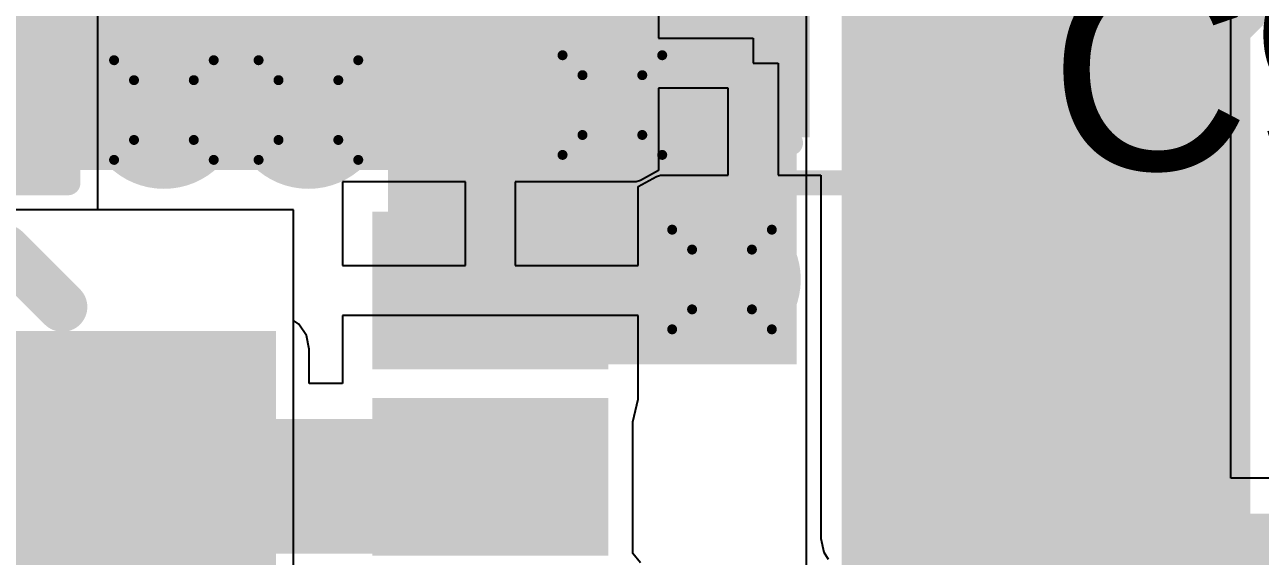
# Model space of a CAD drawing. Header units: inches. Extents: x -8 to 210, y -39 to 109.
# Drawn here: x 55.98 to 62.28, y 21.78 to 24.49 of the extents above; entities that cross this region are included whole.
import ezdxf

# ---------------------------------------------------------------- set-up
doc = ezdxf.new("R2010")
doc.units = ezdxf.units.IN
for name, color, linetype in [('Bottom Layer', 5, 'Continuous'), ('Bottom Solder', 6, 'Continuous'), ('Drill Drawing', 1, 'Continuous'), ('Top Layer', 1, 'Continuous'), ('Top Overlay', 2, 'Continuous'), ('Top Paste', 8, 'Continuous'), ('Top Solder', 216, 'Continuous'), ('Via Holes', 16, 'Continuous')]:
    doc.layers.add(name, color=color, linetype=linetype)
doc.styles.add('Arial', font='', dxfattribs={"height": 0.2})
doc.styles.get('Arial').set_extended_font_data('Arial')

# ---------------------------------------------------------------- blocks, each defined once
blk = doc.blocks.new('TSOT_23_6_22')
at = {"layer": 'Top Layer'}
for points in [[(-1.7, 1.25), (-0.7, 1.25), (-0.7, 0.65), (-1.7, 0.65)], [(0.7, 1.25), (1.7, 1.25), (1.7, 0.65), (0.7, 0.65)], [(-1.7, 0.3), (-0.7, 0.3), (-0.7, -0.3), (-1.7, -0.3)], [(0.7, 0.3), (1.7, 0.3), (1.7, -0.3), (0.7, -0.3)], [(-1.7, -0.65), (-0.7, -0.65), (-0.7, -1.25), (-1.7, -1.25)], [(0.7, -0.65), (1.7, -0.65), (1.7, -1.25), (0.7, -1.25)]]:
    blk.add_hatch(color=1, dxfattribs=at).paths.add_polyline_path(points)
at = {"layer": 'Top Paste'}
for points in [[(-1.7, 1.25), (-0.7, 1.25), (-0.7, 0.65), (-1.7, 0.65)], [(0.7, 1.25), (1.7, 1.25), (1.7, 0.65), (0.7, 0.65)], [(-1.7, 0.3), (-0.7, 0.3), (-0.7, -0.3), (-1.7, -0.3)], [(0.7, 0.3), (1.7, 0.3), (1.7, -0.3), (0.7, -0.3)], [(-1.7, -0.65), (-0.7, -0.65), (-0.7, -1.25), (-1.7, -1.25)], [(0.7, -0.65), (1.7, -0.65), (1.7, -1.25), (0.7, -1.25)]]:
    blk.add_hatch(color=8, dxfattribs=at).paths.add_polyline_path(points)
at = {"layer": 'Top Solder'}
for points in [[(-1.8016, 1.3516), (-0.5984, 1.3516), (-0.5984, 0.5484), (-1.8016, 0.5484)], [(0.5984, 1.3516), (1.8016, 1.3516), (1.8016, 0.5484), (0.5984, 0.5484)], [(-1.8016, 0.4016), (-0.5984, 0.4016), (-0.5984, -0.4016), (-1.8016, -0.4016)], [(0.5984, 0.4016), (1.8016, 0.4016), (1.8016, -0.4016), (0.5984, -0.4016)], [(-1.8016, -0.5484), (-0.5984, -0.5484), (-0.5984, -1.3516), (-1.8016, -1.3516)], [(0.5984, -0.5484), (1.8016, -0.5484), (1.8016, -1.3516), (0.5984, -1.3516)]]:
    blk.add_hatch(color=216, dxfattribs=at).paths.add_polyline_path(points)
at = {"layer": 'Top Overlay'}
for points in [[(0.8636, 1.4986, 0.127, 0.127, 0), (-0.8636, 1.4986, 0.127, 0.127, 0)], [(-0.8636, 1.4986, 0.127, 0.127, 0), (-0.8636, 1.3716, 0.127, 0.127, 0)], [(0.8636, 1.4986, 0.127, 0.127, 0), (0.8636, 1.3716, 0.127, 0.127, 0)], [(-1.9812, 1.0922, 0.127, 0.127, 0), (-1.9812, 0.8382, 0.127, 0.127, 0)], [(-1.8542, 0.9652, 0.127, 0.127, 0), (-1.9812, 1.0922, 0.127, 0.127, 0)], [(-1.8542, 0.9652, 0.127, 0.127, 0), (-1.9812, 0.8382, 0.127, 0.127, 0)], [(-0.8636, -1.3716, 0.127, 0.127, 0), (-0.8636, -1.4986, 0.127, 0.127, 0)], [(0.8636, -1.3716, 0.127, 0.127, 0), (0.8636, -1.4986, 0.127, 0.127, 0)], [(0.8636, -1.4986, 0.127, 0.127, 0), (-0.8636, -1.4986, 0.127, 0.127, 0)]]:
    blk.add_lwpolyline(points, format="xyseb", dxfattribs=at)
for points in [[(-0.8953, 1.4986, 0.0635, 0.0635, 1), (-0.8318, 1.4986, 0.0635, 0.0635, 1)], [(-0.8953, 1.4986, 0.0635, 0.0635, 1), (-0.8318, 1.4986, 0.0635, 0.0635, 1)], [(0.8318, 1.4986, 0.0635, 0.0635, 1), (0.8953, 1.4986, 0.0635, 0.0635, 1)], [(0.8318, 1.4986, 0.0635, 0.0635, 1), (0.8953, 1.4986, 0.0635, 0.0635, 1)], [(-0.8953, 1.3716, 0.0635, 0.0635, 1), (-0.8318, 1.3716, 0.0635, 0.0635, 1)], [(0.8318, 1.3716, 0.0635, 0.0635, 1), (0.8953, 1.3716, 0.0635, 0.0635, 1)], [(-2.013, 1.0922, 0.0635, 0.0635, 1), (-1.9494, 1.0922, 0.0635, 0.0635, 1)], [(-2.013, 1.0922, 0.0635, 0.0635, 1), (-1.9494, 1.0922, 0.0635, 0.0635, 1)], [(-1.886, 0.9652, 0.0635, 0.0635, 1), (-1.8224, 0.9652, 0.0635, 0.0635, 1)], [(-1.886, 0.9652, 0.0635, 0.0635, 1), (-1.8224, 0.9652, 0.0635, 0.0635, 1)], [(-2.013, 0.8382, 0.0635, 0.0635, 1), (-1.9494, 0.8382, 0.0635, 0.0635, 1)], [(-2.013, 0.8382, 0.0635, 0.0635, 1), (-1.9494, 0.8382, 0.0635, 0.0635, 1)], [(-0.8953, -1.3716, 0.0635, 0.0635, 1), (-0.8318, -1.3716, 0.0635, 0.0635, 1)], [(0.8318, -1.3716, 0.0635, 0.0635, 1), (0.8953, -1.3716, 0.0635, 0.0635, 1)], [(-0.8953, -1.4986, 0.0635, 0.0635, 1), (-0.8318, -1.4986, 0.0635, 0.0635, 1)], [(-0.8953, -1.4986, 0.0635, 0.0635, 1), (-0.8318, -1.4986, 0.0635, 0.0635, 1)], [(0.8318, -1.4986, 0.0635, 0.0635, 1), (0.8953, -1.4986, 0.0635, 0.0635, 1)], [(0.8318, -1.4986, 0.0635, 0.0635, 1), (0.8953, -1.4986, 0.0635, 0.0635, 1)]]:
    blk.add_lwpolyline(points, format="xyseb", close=True, dxfattribs=at)
blk = doc.blocks.new('LVC505040_6R8M_N__82')
at = {"layer": 'Top Layer'}
for points in [[(-2.6, 2.1), (-1, 2.1), (-1, -2.1), (-2.6, -2.1)], [(1, 2.1), (2.6, 2.1), (2.6, -2.1), (1, -2.1)]]:
    blk.add_hatch(color=1, dxfattribs=at).paths.add_polyline_path(points)
at = {"layer": 'Top Paste'}
for points in [[(-2.6, 2.1), (-1, 2.1), (-1, -2.1), (-2.6, -2.1)], [(1, 2.1), (2.6, 2.1), (2.6, -2.1), (1, -2.1)]]:
    blk.add_hatch(color=8, dxfattribs=at).paths.add_polyline_path(points)
at = {"layer": 'Top Solder'}
for points in [[(-2.7016, 2.2016), (-0.8984, 2.2016), (-0.8984, -2.2016), (-2.7016, -2.2016)], [(0.8984, 2.2016), (2.7016, 2.2016), (2.7016, -2.2016), (0.8984, -2.2016)]]:
    blk.add_hatch(color=216, dxfattribs=at).paths.add_polyline_path(points)
at = {"layer": 'Top Overlay'}
for points in [[(-1.3208, 2.6162, 0.254, 0.254, 0), (-1.6129, 2.3241, 0.254, 0.254, 0)], [(1.2954, 2.6162, 0.254, 0.254, 0), (-1.3208, 2.6162, 0.254, 0.254, 0)], [(1.6129, 2.3241, 0.254, 0.254, 0), (1.3208, 2.6162, 0.254, 0.254, 0)], [(-1.3208, -2.6162, 0.254, 0.254, 0), (-1.6129, -2.3241, 0.254, 0.254, 0)], [(1.6129, -2.3241, 0.254, 0.254, 0), (1.3208, -2.6162, 0.254, 0.254, 0)], [(1.2954, -2.6162, 0.254, 0.254, 0), (-1.3208, -2.6162, 0.254, 0.254, 0)]]:
    blk.add_lwpolyline(points, format="xyseb", dxfattribs=at)
for points in [[(-1.3843, 2.6162, 0.127, 0.127, 1), (-1.2573, 2.6162, 0.127, 0.127, 1)], [(-1.3843, 2.6162, 0.127, 0.127, 1), (-1.2573, 2.6162, 0.127, 0.127, 1)], [(1.2319, 2.6162, 0.127, 0.127, 1), (1.3589, 2.6162, 0.127, 0.127, 1)], [(1.2573, 2.6162, 0.127, 0.127, 1), (1.3843, 2.6162, 0.127, 0.127, 1)], [(-1.6764, 2.3241, 0.127, 0.127, 1), (-1.5494, 2.3241, 0.127, 0.127, 1)], [(1.5494, 2.3241, 0.127, 0.127, 1), (1.6764, 2.3241, 0.127, 0.127, 1)], [(-1.6764, -2.3241, 0.127, 0.127, 1), (-1.5494, -2.3241, 0.127, 0.127, 1)], [(1.5494, -2.3241, 0.127, 0.127, 1), (1.6764, -2.3241, 0.127, 0.127, 1)], [(-1.3843, -2.6162, 0.127, 0.127, 1), (-1.2573, -2.6162, 0.127, 0.127, 1)], [(-1.3843, -2.6162, 0.127, 0.127, 1), (-1.2573, -2.6162, 0.127, 0.127, 1)], [(1.2319, -2.6162, 0.127, 0.127, 1), (1.3589, -2.6162, 0.127, 0.127, 1)], [(1.2573, -2.6162, 0.127, 0.127, 1), (1.3843, -2.6162, 0.127, 0.127, 1)]]:
    blk.add_lwpolyline(points, format="xyseb", close=True, dxfattribs=at)
blk = doc.blocks.new('C___1206_146')
at = {"layer": 'Top Layer'}
for points in [[(-2.032, 0.889), (-0.508, 0.889), (-0.508, -0.889), (-2.032, -0.889)], [(0.508, 0.889), (2.032, 0.889), (2.032, -0.889), (0.508, -0.889)]]:
    blk.add_hatch(color=1, dxfattribs=at).paths.add_polyline_path(points)
at = {"layer": 'Top Paste'}
for points in [[(-2.032, 0.889), (-0.508, 0.889), (-0.508, -0.889), (-2.032, -0.889)], [(0.508, 0.889), (2.032, 0.889), (2.032, -0.889), (0.508, -0.889)]]:
    blk.add_hatch(color=8, dxfattribs=at).paths.add_polyline_path(points)
at = {"layer": 'Top Solder'}
for points in [[(-2.1336, 0.9906), (-0.4064, 0.9906), (-0.4064, -0.9906), (-2.1336, -0.9906)], [(0.4064, 0.9906), (2.1336, 0.9906), (2.1336, -0.9906), (0.4064, -0.9906)]]:
    blk.add_hatch(color=216, dxfattribs=at).paths.add_polyline_path(points)
at = {"layer": 'Top Overlay'}
for points in [[(-2.1336, 0.9906, 0.127, 0.127, 0), (-2.1336, -0.9906, 0.127, 0.127, 0)], [(-0.6096, 0.9906, 0.127, 0.127, 0), (-2.1336, 0.9906, 0.127, 0.127, 0)], [(2.1336, 0.9906, 0.127, 0.127, 0), (0.6096, 0.9906, 0.127, 0.127, 0)], [(2.1336, 0.9906, 0.127, 0.127, 0), (2.1336, -0.9906, 0.127, 0.127, 0)], [(-0.6096, -0.9906, 0.127, 0.127, 0), (-2.1336, -0.9906, 0.127, 0.127, 0)], [(2.1336, -0.9906, 0.127, 0.127, 0), (0.6096, -0.9906, 0.127, 0.127, 0)]]:
    blk.add_lwpolyline(points, format="xyseb", dxfattribs=at)
for points in [[(-2.16535, 0.9906, 0.0635, 0.0635, 1), (-2.10185, 0.9906, 0.0635, 0.0635, 1)], [(-2.16535, 0.9906, 0.0635, 0.0635, 1), (-2.10185, 0.9906, 0.0635, 0.0635, 1)], [(-0.64135, 0.9906, 0.0635, 0.0635, 1), (-0.57785, 0.9906, 0.0635, 0.0635, 1)], [(0.57785, 0.9906, 0.0635, 0.0635, 1), (0.64135, 0.9906, 0.0635, 0.0635, 1)], [(2.10185, 0.9906, 0.0635, 0.0635, 1), (2.16535, 0.9906, 0.0635, 0.0635, 1)], [(2.10185, 0.9906, 0.0635, 0.0635, 1), (2.16535, 0.9906, 0.0635, 0.0635, 1)], [(-2.16535, -0.9906, 0.0635, 0.0635, 1), (-2.10185, -0.9906, 0.0635, 0.0635, 1)], [(-2.16535, -0.9906, 0.0635, 0.0635, 1), (-2.10185, -0.9906, 0.0635, 0.0635, 1)], [(-0.64135, -0.9906, 0.0635, 0.0635, 1), (-0.57785, -0.9906, 0.0635, 0.0635, 1)], [(0.57785, -0.9906, 0.0635, 0.0635, 1), (0.64135, -0.9906, 0.0635, 0.0635, 1)], [(2.10185, -0.9906, 0.0635, 0.0635, 1), (2.16535, -0.9906, 0.0635, 0.0635, 1)], [(2.10185, -0.9906, 0.0635, 0.0635, 1), (2.16535, -0.9906, 0.0635, 0.0635, 1)]]:
    blk.add_lwpolyline(points, format="xyseb", close=True, dxfattribs=at)
blk = doc.blocks.new('C___0402_147')
at = {"layer": 'Top Layer'}
for points in [[(-0.6985, -0.3175), (-0.6985, 0.3175), (-0.2413, 0.3175), (-0.2413, -0.3175)], [(0.2413, -0.3175), (0.2413, 0.3175), (0.6985, 0.3175), (0.6985, -0.3175)]]:
    blk.add_hatch(color=1, dxfattribs=at).paths.add_polyline_path(points)
at = {"layer": 'Top Paste'}
for points in [[(-0.6985, -0.3175), (-0.6985, 0.3175), (-0.2413, 0.3175), (-0.2413, -0.3175)], [(0.2413, -0.3175), (0.2413, 0.3175), (0.6985, 0.3175), (0.6985, -0.3175)]]:
    blk.add_hatch(color=8, dxfattribs=at).paths.add_polyline_path(points)
at = {"layer": 'Top Solder'}
for points in [[(-0.7585, -0.3775), (-0.7585, 0.3775), (-0.1813, 0.3775), (-0.1813, -0.3775)], [(0.1813, -0.3775), (0.1813, 0.3775), (0.7585, 0.3775), (0.7585, -0.3775)]]:
    blk.add_hatch(color=216, dxfattribs=at).paths.add_polyline_path(points)
at = {"layer": 'Top Overlay'}
for points in [[(-0.7874, -0.4064, 0.127, 0.127, 0), (-0.7874, 0.4064, 0.127, 0.127, 0)], [(-0.7874, 0.4064, 0.127, 0.127, 0), (-0.2794, 0.4064, 0.127, 0.127, 0)], [(0.2794, 0.4064, 0.127, 0.127, 0), (0.7874, 0.4064, 0.127, 0.127, 0)], [(0.7874, -0.4064, 0.127, 0.127, 0), (0.7874, 0.4064, 0.127, 0.127, 0)], [(-0.7874, -0.4064, 0.127, 0.127, 0), (-0.2794, -0.4064, 0.127, 0.127, 0)], [(0.2794, -0.4064, 0.127, 0.127, 0), (0.7874, -0.4064, 0.127, 0.127, 0)]]:
    blk.add_lwpolyline(points, format="xyseb", dxfattribs=at)
for points in [[(-0.8191, 0.4064, 0.0635, 0.0635, 1), (-0.7556, 0.4064, 0.0635, 0.0635, 1)], [(-0.8191, 0.4064, 0.0635, 0.0635, 1), (-0.7556, 0.4064, 0.0635, 0.0635, 1)], [(-0.3111, 0.4064, 0.0635, 0.0635, 1), (-0.2477, 0.4064, 0.0635, 0.0635, 1)], [(0.2477, 0.4064, 0.0635, 0.0635, 1), (0.3111, 0.4064, 0.0635, 0.0635, 1)], [(0.7556, 0.4064, 0.0635, 0.0635, 1), (0.8191, 0.4064, 0.0635, 0.0635, 1)], [(0.7556, 0.4064, 0.0635, 0.0635, 1), (0.8191, 0.4064, 0.0635, 0.0635, 1)], [(-0.8191, -0.4064, 0.0635, 0.0635, 1), (-0.7556, -0.4064, 0.0635, 0.0635, 1)], [(-0.8191, -0.4064, 0.0635, 0.0635, 1), (-0.7556, -0.4064, 0.0635, 0.0635, 1)], [(-0.3111, -0.4064, 0.0635, 0.0635, 1), (-0.2477, -0.4064, 0.0635, 0.0635, 1)], [(0.2477, -0.4064, 0.0635, 0.0635, 1), (0.3111, -0.4064, 0.0635, 0.0635, 1)], [(0.7556, -0.4064, 0.0635, 0.0635, 1), (0.8191, -0.4064, 0.0635, 0.0635, 1)], [(0.7556, -0.4064, 0.0635, 0.0635, 1), (0.8191, -0.4064, 0.0635, 0.0635, 1)]]:
    blk.add_lwpolyline(points, format="xyseb", close=True, dxfattribs=at)

msp = doc.modelspace()

# ---------------------------------------------------------------- hatches: boundary and pattern name
at = {"layer": 'Bottom Layer'}
for points in [[(61.9506, 20.9743), (61.9506, 27.2288), (60.1472, 27.2288), (60.1472, 20.9743)], [(87.122, 20.5486), (87.122, 21.9964), (60.1472, 21.9964), (60.1472, 20.5486)]]:
    msp.add_hatch(color=5, dxfattribs=at).paths.add_polyline_path(points)
h = msp.add_hatch(color=5, dxfattribs=at)
edge = h.paths.add_edge_path()
edge.add_arc((58.9788, 24.0792), 0.3, 0, 360)
h = msp.add_hatch(color=5, dxfattribs=at)
edge = h.paths.add_edge_path()
edge.add_arc((56.6928, 24.0538), 0.3, 0, 360)
h = msp.add_hatch(color=5, dxfattribs=at)
edge = h.paths.add_edge_path()
edge.add_arc((57.4294, 24.0538), 0.3, 0, 360)
h = msp.add_hatch(color=5, dxfattribs=at)
edge = h.paths.add_edge_path()
edge.add_arc((59.5376, 23.1902), 0.3, 0, 360)
at = {"layer": 'Bottom Solder'}
h = msp.add_hatch(color=6, dxfattribs=at)
edge = h.paths.add_edge_path()
edge.add_arc((56.6928, 24.0538), 0.4016, 0, 360)
h = msp.add_hatch(color=6, dxfattribs=at)
edge = h.paths.add_edge_path()
edge.add_arc((57.4294, 24.0538), 0.4016, 0, 360)
h = msp.add_hatch(color=6, dxfattribs=at)
edge = h.paths.add_edge_path()
edge.add_arc((58.9788, 24.0792), 0.4016, 0, 360)
h = msp.add_hatch(color=6, dxfattribs=at)
edge = h.paths.add_edge_path()
edge.add_arc((59.5376, 23.1902), 0.4016, 0, 360)
at = {"layer": 'Top Layer'}
for points in [[(54.6354, 23.749), (59.817, 23.749), (59.817, 27.8384), (54.6354, 27.8384)], [(57.8358, 22.7584), (59.9186, 22.7584), (59.9186, 27.8384), (57.8358, 27.8384)], [(60.2234, 21.8694), (61.468, 21.8694), (61.468, 27.2288), (60.2234, 27.2288)], [(55.5498, 18.6182), (57.2516, 18.6182), (57.2516, 22.8346), (55.5498, 22.8346)], [(55.5752, 21.7932), (58.9026, 21.7932), (58.9026, 22.479), (55.5752, 22.479)]]:
    msp.add_hatch(color=1, dxfattribs=at).paths.add_polyline_path(points)
h = msp.add_hatch(color=1, dxfattribs=at)
edge = h.paths.add_edge_path()
edge.add_arc((58.9788, 24.0792), 0.3, 0, 360)
h = msp.add_hatch(color=1, dxfattribs=at)
edge = h.paths.add_edge_path()
edge.add_arc((56.6928, 24.0538), 0.3, 0, 360)
h = msp.add_hatch(color=1, dxfattribs=at)
edge = h.paths.add_edge_path()
edge.add_arc((57.4294, 24.0538), 0.3, 0, 360)
h = msp.add_hatch(color=1, dxfattribs=at)
edge = h.paths.add_edge_path()
edge.add_arc((59.5376, 23.1902), 0.3, 0, 360)
at = {"layer": 'Top Solder'}
h = msp.add_hatch(color=216, dxfattribs=at)
edge = h.paths.add_edge_path()
edge.add_arc((56.6928, 24.0538), 0.4016, 0, 360)
h = msp.add_hatch(color=216, dxfattribs=at)
edge = h.paths.add_edge_path()
edge.add_arc((57.4294, 24.0538), 0.4016, 0, 360)
h = msp.add_hatch(color=216, dxfattribs=at)
edge = h.paths.add_edge_path()
edge.add_arc((58.9788, 24.0792), 0.4016, 0, 360)
h = msp.add_hatch(color=216, dxfattribs=at)
edge = h.paths.add_edge_path()
edge.add_arc((59.5376, 23.1902), 0.4016, 0, 360)
at = {"layer": 'Via Holes'}
h = msp.add_hatch(color=7, dxfattribs=at)
edge = h.paths.add_edge_path()
edge.add_arc((56.6928, 24.0538), 0.15, 0, 360)
h = msp.add_hatch(color=7, dxfattribs=at)
edge = h.paths.add_edge_path()
edge.add_arc((57.4294, 24.0538), 0.15, 0, 360)
h = msp.add_hatch(color=7, dxfattribs=at)
edge = h.paths.add_edge_path()
edge.add_arc((58.9788, 24.0792), 0.15, 0, 360)
h = msp.add_hatch(color=7, dxfattribs=at)
edge = h.paths.add_edge_path()
edge.add_arc((59.5376, 23.1902), 0.15, 0, 360)

# ---------------------------------------------------------------- linework, layer by layer
at = {"layer": 'Bottom Layer'}
for p, q in [((59.9659, 27.2288), (59.9659, 21.9964)), ((62.1319, 22.1777), (62.1319, 27.2288)), ((62.4078, 22.1777), (62.1319, 22.1777)), ((59.9659, 21.9964), (59.9659, 20.9743))]:
    msp.add_line(p, q, dxfattribs=at)
at = {"layer": 'Drill Drawing'}
for points in [[(56.4388, 24.3078, 0.0508, 0.0508, 0), (56.9468, 24.3078, 0.0508, 0.0508, 0)], [(56.4388, 23.7998, 0.0508, 0.0508, 0), (56.4388, 24.3078, 0.0508, 0.0508, 0)], [(56.9468, 23.7998, 0.0508, 0.0508, 0), (56.9468, 24.3078, 0.0508, 0.0508, 0)], [(57.1754, 24.3078, 0.0508, 0.0508, 0), (57.6834, 24.3078, 0.0508, 0.0508, 0)], [(57.1754, 23.7998, 0.0508, 0.0508, 0), (57.1754, 24.3078, 0.0508, 0.0508, 0)], [(57.6834, 23.7998, 0.0508, 0.0508, 0), (57.6834, 24.3078, 0.0508, 0.0508, 0)], [(58.7248, 24.3332, 0.0508, 0.0508, 0), (59.2328, 24.3332, 0.0508, 0.0508, 0)], [(58.7248, 23.8252, 0.0508, 0.0508, 0), (58.7248, 24.3332, 0.0508, 0.0508, 0)], [(59.2328, 23.8252, 0.0508, 0.0508, 0), (59.2328, 24.3332, 0.0508, 0.0508, 0)], [(58.8264, 24.2316, 0.0508, 0.0508, 0), (59.1312, 24.2316, 0.0508, 0.0508, 0)], [(58.8264, 23.9268, 0.0508, 0.0508, 0), (58.8264, 24.2316, 0.0508, 0.0508, 0)], [(59.1312, 23.9268, 0.0508, 0.0508, 0), (59.1312, 24.2316, 0.0508, 0.0508, 0)], [(56.5404, 24.2062, 0.0508, 0.0508, 0), (56.8452, 24.2062, 0.0508, 0.0508, 0)], [(56.5404, 23.9014, 0.0508, 0.0508, 0), (56.5404, 24.2062, 0.0508, 0.0508, 0)], [(56.8452, 23.9014, 0.0508, 0.0508, 0), (56.8452, 24.2062, 0.0508, 0.0508, 0)], [(57.277, 24.2062, 0.0508, 0.0508, 0), (57.5818, 24.2062, 0.0508, 0.0508, 0)], [(57.277, 23.9014, 0.0508, 0.0508, 0), (57.277, 24.2062, 0.0508, 0.0508, 0)], [(57.5818, 23.9014, 0.0508, 0.0508, 0), (57.5818, 24.2062, 0.0508, 0.0508, 0)], [(58.8264, 23.9268, 0.0508, 0.0508, 0), (59.1312, 23.9268, 0.0508, 0.0508, 0)], [(56.5404, 23.9014, 0.0508, 0.0508, 0), (56.8452, 23.9014, 0.0508, 0.0508, 0)], [(57.277, 23.9014, 0.0508, 0.0508, 0), (57.5818, 23.9014, 0.0508, 0.0508, 0)], [(56.4388, 23.7998, 0.0508, 0.0508, 0), (56.9468, 23.7998, 0.0508, 0.0508, 0)], [(57.1754, 23.7998, 0.0508, 0.0508, 0), (57.6834, 23.7998, 0.0508, 0.0508, 0)], [(58.7248, 23.8252, 0.0508, 0.0508, 0), (59.2328, 23.8252, 0.0508, 0.0508, 0)], [(59.2836, 23.4442, 0.0508, 0.0508, 0), (59.7916, 23.4442, 0.0508, 0.0508, 0)], [(59.2836, 22.9362, 0.0508, 0.0508, 0), (59.2836, 23.4442, 0.0508, 0.0508, 0)], [(59.7916, 22.9362, 0.0508, 0.0508, 0), (59.7916, 23.4442, 0.0508, 0.0508, 0)], [(59.3852, 23.3426, 0.0508, 0.0508, 0), (59.69, 23.3426, 0.0508, 0.0508, 0)], [(59.3852, 23.0378, 0.0508, 0.0508, 0), (59.3852, 23.3426, 0.0508, 0.0508, 0)], [(59.69, 23.0378, 0.0508, 0.0508, 0), (59.69, 23.3426, 0.0508, 0.0508, 0)], [(59.3852, 23.0378, 0.0508, 0.0508, 0), (59.69, 23.0378, 0.0508, 0.0508, 0)], [(59.2836, 22.9362, 0.0508, 0.0508, 0), (59.7916, 22.9362, 0.0508, 0.0508, 0)]]:
    msp.add_lwpolyline(points, format="xyseb", dxfattribs=at)
for points in [[(56.4261, 24.3078, 0.0254, 0.0254, 1), (56.4515, 24.3078, 0.0254, 0.0254, 1)], [(56.4261, 24.3078, 0.0254, 0.0254, 1), (56.4515, 24.3078, 0.0254, 0.0254, 1)], [(56.9341, 24.3078, 0.0254, 0.0254, 1), (56.9595, 24.3078, 0.0254, 0.0254, 1)], [(56.9341, 24.3078, 0.0254, 0.0254, 1), (56.9595, 24.3078, 0.0254, 0.0254, 1)], [(57.1627, 24.3078, 0.0254, 0.0254, 1), (57.1881, 24.3078, 0.0254, 0.0254, 1)], [(57.1627, 24.3078, 0.0254, 0.0254, 1), (57.1881, 24.3078, 0.0254, 0.0254, 1)], [(57.6707, 24.3078, 0.0254, 0.0254, 1), (57.6961, 24.3078, 0.0254, 0.0254, 1)], [(57.6707, 24.3078, 0.0254, 0.0254, 1), (57.6961, 24.3078, 0.0254, 0.0254, 1)], [(58.7121, 24.3332, 0.0254, 0.0254, 1), (58.7375, 24.3332, 0.0254, 0.0254, 1)], [(58.7121, 24.3332, 0.0254, 0.0254, 1), (58.7375, 24.3332, 0.0254, 0.0254, 1)], [(59.2201, 24.3332, 0.0254, 0.0254, 1), (59.2455, 24.3332, 0.0254, 0.0254, 1)], [(59.2201, 24.3332, 0.0254, 0.0254, 1), (59.2455, 24.3332, 0.0254, 0.0254, 1)], [(58.8137, 24.2316, 0.0254, 0.0254, 1), (58.8391, 24.2316, 0.0254, 0.0254, 1)], [(58.8137, 24.2316, 0.0254, 0.0254, 1), (58.8391, 24.2316, 0.0254, 0.0254, 1)], [(59.1185, 24.2316, 0.0254, 0.0254, 1), (59.1439, 24.2316, 0.0254, 0.0254, 1)], [(59.1185, 24.2316, 0.0254, 0.0254, 1), (59.1439, 24.2316, 0.0254, 0.0254, 1)], [(56.5277, 24.2062, 0.0254, 0.0254, 1), (56.5531, 24.2062, 0.0254, 0.0254, 1)], [(56.5277, 24.2062, 0.0254, 0.0254, 1), (56.5531, 24.2062, 0.0254, 0.0254, 1)], [(56.8325, 24.2062, 0.0254, 0.0254, 1), (56.8579, 24.2062, 0.0254, 0.0254, 1)], [(56.8325, 24.2062, 0.0254, 0.0254, 1), (56.8579, 24.2062, 0.0254, 0.0254, 1)], [(57.2643, 24.2062, 0.0254, 0.0254, 1), (57.2897, 24.2062, 0.0254, 0.0254, 1)], [(57.2643, 24.2062, 0.0254, 0.0254, 1), (57.2897, 24.2062, 0.0254, 0.0254, 1)], [(57.5691, 24.2062, 0.0254, 0.0254, 1), (57.5945, 24.2062, 0.0254, 0.0254, 1)], [(57.5691, 24.2062, 0.0254, 0.0254, 1), (57.5945, 24.2062, 0.0254, 0.0254, 1)], [(58.8137, 23.9268, 0.0254, 0.0254, 1), (58.8391, 23.9268, 0.0254, 0.0254, 1)], [(58.8137, 23.9268, 0.0254, 0.0254, 1), (58.8391, 23.9268, 0.0254, 0.0254, 1)], [(59.1185, 23.9268, 0.0254, 0.0254, 1), (59.1439, 23.9268, 0.0254, 0.0254, 1)], [(59.1185, 23.9268, 0.0254, 0.0254, 1), (59.1439, 23.9268, 0.0254, 0.0254, 1)], [(56.5277, 23.9014, 0.0254, 0.0254, 1), (56.5531, 23.9014, 0.0254, 0.0254, 1)], [(56.5277, 23.9014, 0.0254, 0.0254, 1), (56.5531, 23.9014, 0.0254, 0.0254, 1)], [(56.8325, 23.9014, 0.0254, 0.0254, 1), (56.8579, 23.9014, 0.0254, 0.0254, 1)], [(56.8325, 23.9014, 0.0254, 0.0254, 1), (56.8579, 23.9014, 0.0254, 0.0254, 1)], [(57.2643, 23.9014, 0.0254, 0.0254, 1), (57.2897, 23.9014, 0.0254, 0.0254, 1)], [(57.2643, 23.9014, 0.0254, 0.0254, 1), (57.2897, 23.9014, 0.0254, 0.0254, 1)], [(57.5691, 23.9014, 0.0254, 0.0254, 1), (57.5945, 23.9014, 0.0254, 0.0254, 1)], [(57.5691, 23.9014, 0.0254, 0.0254, 1), (57.5945, 23.9014, 0.0254, 0.0254, 1)], [(56.4261, 23.7998, 0.0254, 0.0254, 1), (56.4515, 23.7998, 0.0254, 0.0254, 1)], [(56.4261, 23.7998, 0.0254, 0.0254, 1), (56.4515, 23.7998, 0.0254, 0.0254, 1)], [(56.9341, 23.7998, 0.0254, 0.0254, 1), (56.9595, 23.7998, 0.0254, 0.0254, 1)], [(56.9341, 23.7998, 0.0254, 0.0254, 1), (56.9595, 23.7998, 0.0254, 0.0254, 1)], [(57.1627, 23.7998, 0.0254, 0.0254, 1), (57.1881, 23.7998, 0.0254, 0.0254, 1)], [(57.1627, 23.7998, 0.0254, 0.0254, 1), (57.1881, 23.7998, 0.0254, 0.0254, 1)], [(57.6707, 23.7998, 0.0254, 0.0254, 1), (57.6961, 23.7998, 0.0254, 0.0254, 1)], [(57.6707, 23.7998, 0.0254, 0.0254, 1), (57.6961, 23.7998, 0.0254, 0.0254, 1)], [(58.7121, 23.8252, 0.0254, 0.0254, 1), (58.7375, 23.8252, 0.0254, 0.0254, 1)], [(58.7121, 23.8252, 0.0254, 0.0254, 1), (58.7375, 23.8252, 0.0254, 0.0254, 1)], [(59.2201, 23.8252, 0.0254, 0.0254, 1), (59.2455, 23.8252, 0.0254, 0.0254, 1)], [(59.2201, 23.8252, 0.0254, 0.0254, 1), (59.2455, 23.8252, 0.0254, 0.0254, 1)], [(59.2709, 23.4442, 0.0254, 0.0254, 1), (59.2963, 23.4442, 0.0254, 0.0254, 1)], [(59.2709, 23.4442, 0.0254, 0.0254, 1), (59.2963, 23.4442, 0.0254, 0.0254, 1)], [(59.7789, 23.4442, 0.0254, 0.0254, 1), (59.8043, 23.4442, 0.0254, 0.0254, 1)], [(59.7789, 23.4442, 0.0254, 0.0254, 1), (59.8043, 23.4442, 0.0254, 0.0254, 1)], [(59.3725, 23.3426, 0.0254, 0.0254, 1), (59.3979, 23.3426, 0.0254, 0.0254, 1)], [(59.3725, 23.3426, 0.0254, 0.0254, 1), (59.3979, 23.3426, 0.0254, 0.0254, 1)], [(59.6773, 23.3426, 0.0254, 0.0254, 1), (59.7027, 23.3426, 0.0254, 0.0254, 1)], [(59.6773, 23.3426, 0.0254, 0.0254, 1), (59.7027, 23.3426, 0.0254, 0.0254, 1)], [(59.3725, 23.0378, 0.0254, 0.0254, 1), (59.3979, 23.0378, 0.0254, 0.0254, 1)], [(59.3725, 23.0378, 0.0254, 0.0254, 1), (59.3979, 23.0378, 0.0254, 0.0254, 1)], [(59.6773, 23.0378, 0.0254, 0.0254, 1), (59.7027, 23.0378, 0.0254, 0.0254, 1)], [(59.6773, 23.0378, 0.0254, 0.0254, 1), (59.7027, 23.0378, 0.0254, 0.0254, 1)], [(59.2709, 22.9362, 0.0254, 0.0254, 1), (59.2963, 22.9362, 0.0254, 0.0254, 1)], [(59.2709, 22.9362, 0.0254, 0.0254, 1), (59.2963, 22.9362, 0.0254, 0.0254, 1)], [(59.7789, 22.9362, 0.0254, 0.0254, 1), (59.8043, 22.9362, 0.0254, 0.0254, 1)], [(59.7789, 22.9362, 0.0254, 0.0254, 1), (59.8043, 22.9362, 0.0254, 0.0254, 1)]]:
    msp.add_lwpolyline(points, format="xyseb", close=True, dxfattribs=at)
at = {"layer": 'Top Layer'}
for p, q in [((59.2139, 24.7371), (59.2139, 24.4196)), ((56.3564, 23.5458), (56.3564, 24.5466)), ((59.2139, 24.4196), (59.6965, 24.4196)), ((59.6965, 24.4196), (59.6965, 24.2926)), ((59.6965, 24.2926), (59.8235, 24.2926)), ((59.8235, 24.2926), (59.8235, 23.7211)), ((59.5695, 24.1656), (59.2139, 24.1656)), ((59.2139, 24.1656), (59.2139, 23.7461)), ((59.5695, 23.7211), (59.5695, 24.1656)), ((59.2139, 23.7461), (59.1218, 23.6946)), ((58.2298, 23.6884), (57.6028, 23.6884)), ((57.6028, 23.6884), (57.6028, 23.2614)), ((58.2298, 23.2614), (58.2298, 23.6884)), ((59.1004, 23.6884), (58.4838, 23.6884)), ((58.4838, 23.6884), (58.4838, 23.2614)), ((59.1218, 23.6946), (59.1004, 23.6884)), ((59.1108, 23.6634), (59.2029, 23.7149)), ((59.2029, 23.7149), (59.2243, 23.7211)), ((59.2243, 23.7211), (59.5695, 23.7211)), ((59.8235, 23.7211), (60.0421, 23.7211)), ((60.0421, 23.7211), (60.0421, 21.8694)), ((59.1108, 23.2614), (59.1108, 23.6634)), ((57.3532, 23.5458), (51.8414, 23.5458)), ((57.3532, 23.5458), (56.3564, 23.5458)), ((57.3532, 17.9578), (57.3532, 23.5458)), ((57.3532, 22.9806), (57.3532, 23.5458)), ((57.6028, 23.2614), (58.2298, 23.2614)), ((58.4838, 23.2614), (59.1108, 23.2614)), ((58.3568, 23.0074), (57.6028, 23.0074)), ((57.6028, 23.0074), (57.6028, 22.6603)), ((59.1108, 23.0074), (58.3568, 23.0074)), ((59.1108, 22.5804), (59.1108, 23.0074)), ((57.3798, 22.9628), (57.3532, 22.9806)), ((57.4191, 22.904), (57.3798, 22.9628)), ((57.4329, 22.8346), (57.4191, 22.904)), ((57.4329, 22.6603), (57.4329, 22.8346)), ((57.6028, 22.6603), (57.4329, 22.6603)), ((59.0839, 22.4646), (59.1108, 22.5804)), ((59.1108, 22.5804), (59.1108, 22.5804)), ((59.1108, 22.5804), (59.1108, 22.5804)), ((59.0839, 21.7932), (59.0839, 22.4646)), ((60.0421, 21.8694), (60.0559, 21.8)), ((59.1227, 21.7459), (59.0839, 21.7932)), ((60.0559, 21.8), (60.079, 21.7655))]:
    msp.add_line(p, q, dxfattribs=at)
for points in [[(61.9506, 24.5364, 0.5588, 0.5588, 0), (63.7794, 26.3652, 0.5588, 0.5588, 0)], [(61.9506, 20.7023, 0.5588, 0.5588, 0), (61.9506, 24.5364, 0.5588, 0.5588, 0)]]:
    msp.add_lwpolyline(points, format="xyseb", dxfattribs=at)
msp.add_lwpolyline([(61.8109, 24.5364, 0.2794, 0.2794, 1), (62.0903, 24.5364, 0.2794, 0.2794, 1)], format="xyseb", close=True, dxfattribs=at)
msp.add_lwpolyline([(61.8109, 24.5364, 0.2794, 0.2794, 1), (62.0903, 24.5364, 0.2794, 0.2794, 1)], format="xyseb", close=True, dxfattribs=at)

# ---------------------------------------------------------------- block references
at = {"rotation": 180}
for name, p in [('C___1206_146', (54.0704, 24.6736)), ('TSOT_23_6_22', (59.5568, 22.1844)), ('LVC505040_6R8M_N__82', (54.5626, 20.7264))]:
    msp.add_blockref(name, p, dxfattribs=at)
msp.add_blockref('C___0402_147', (60.1664, 24.2926))

# ---------------------------------------------------------------- texts
at = {"layer": 'Top Overlay', "style": 'Arial'}
msp.add_text('C9', height=1.016, dxfattribs=at).set_placement((61.2058, 23.7492))

doc.saveas('drawing.dxf')
